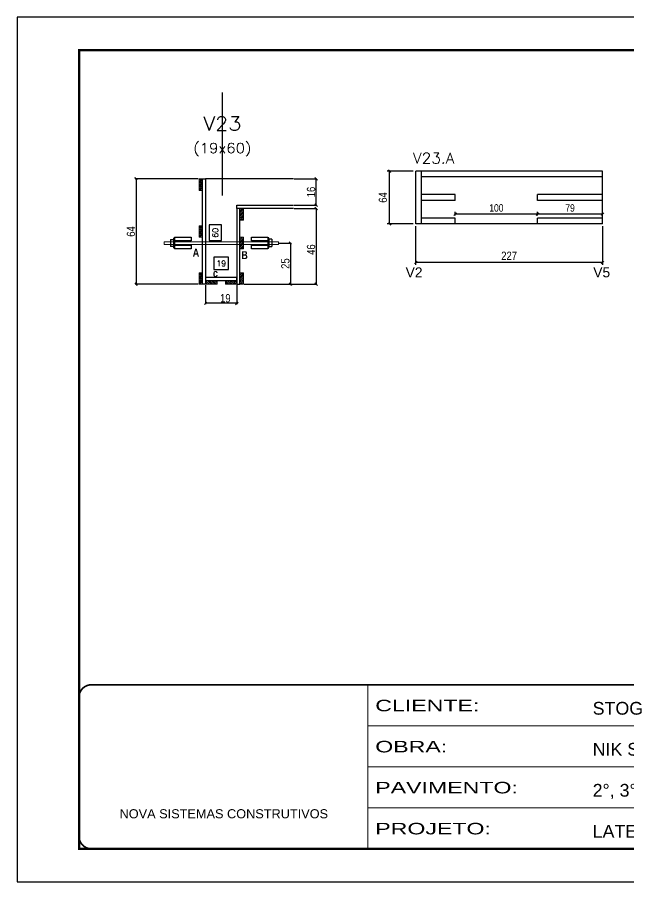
# Model space of a CAD drawing. Extents: x -10448 to -1189, y -11772 to 17235.
# Drawn here: x -8863 to -8121, y -1434 to -384 of the extents above; entities that cross this region are included whole.
import ezdxf
from ezdxf.enums import TextEntityAlignment as Align

# ---------------------------------------------------------------- set-up
doc = ezdxf.new("R2010")
doc.units = 0
for name, pattern in [('CONTINUO', [0]), ('DASHED', [0.75, 0.5, -0.25]), ('HIDDEN', [0.375, 0.25, -0.125])]:
    doc.linetypes.add(name, pattern=pattern)
for name, color, linetype in [('1HACHURA MADEIRAS', 1, 'Continuous'), ('5', 5, 'Continuous'), ('COTA', 241, 'Continuous'), ('Cota Seção (2x)', 4, 'Continuous'), ('detalhes', 4, 'Continuous'), ('Painéis', 200, 'Continuous'), ('presilha', 1, 'Continuous'), ('SARR_2.2x7', 40, 'Continuous'), ('Texto de Titulo', 7, 'Continuous'), ('Texto Qtd Sarr', 242, 'Continuous')]:
    doc.layers.add(name, color=color, linetype=linetype)
for name, color, linetype, lineweight in [('CONCRETO', 251, 'Continuous', 25), ('Folhas', 255, 'Continuous', 9), ('Madeira', 126, 'Continuous', 18), ('SARRAFO DE PRESSAO', 251, 'DASHED', 9), ('SCO-___-LAJ', 2, 'Continuous', 0), ('Texto Seção', 7, 'Continuous', 15)]:
    doc.layers.add(name, color=color, linetype=linetype, lineweight=lineweight)
doc.layers.add('Laje_Perimetro', color=7, linetype='Continuous', plot=False)
doc.styles.add('ARIAL', font='arial.ttf')
doc.styles.add('COTA TECNICA', font='techl___.ttf', dxfattribs={"height": 10})
doc.styles.add('COTA TECNICA 2X', font='techl___.ttf', dxfattribs={"height": 10})
doc.styles.add('COTA TECNICA-50', font='techl___.ttf', dxfattribs={"height": 9})
doc.styles.add('REGUA-120', font='ROMANS.shx', dxfattribs={"height": 15})
doc.styles.add('Romans', font='romans.shx')
doc.styles.get("Standard").update_dxf_attribs({"font": 'arial.ttf'})
doc.styles.add('TECNICA', font='techb___.ttf', dxfattribs={"height": 10})
doc.styles.add('Tecnologia', font='')
doc.styles.get('Tecnologia').set_extended_font_data('Forgotten Futurist')
doc.dimstyles.new('COTA PAINEL-50', dxfattribs={"dimtxt": 9, "dimasz": 3, "dimexe": 3, "dimexo": 3, "dimgap": 3, "dimtad": 1, "dimdec": 1, "dimzin": 12, "dimdsep": 46, "dimtxsty": 'COTA TECNICA-50', "dimblk1": 'OBLIQUE', "dimblk2": 'OBLIQUE', "dimsah": 1, "dimcen": 0.9, "dimclrd": 4, "dimclre": 4, "dimclrt": 240, "dimadec": 1, "dimazin": 3, "dimtfac": 1, "dimtdec": 1, "dimtmove": 0, "dimatfit": 3, "dimfxl": 1, "dimtolj": 1, "dimtzin": 12, "dimarcsym": 0})
doc.dimstyles.new('Cota Seção interna', dxfattribs={"dimtxt": 7, "dimasz": 6, "dimexe": 0.18, "dimexo": 2, "dimgap": -4, "dimtad": 3, "dimdec": 1, "dimlfac": 0.5, "dimzin": 12, "dimdsep": 46, "dimtxsty": 'Romans', "dimblk": 'ARCHTICK', "dimcen": 0.09, "dimse1": 1, "dimse2": 1, "dimsd1": 1, "dimsd2": 1, "dimclrd": 180, "dimclre": 5, "dimclrt": 1, "dimadec": 0, "dimazin": 3, "dimtfac": 1, "dimtdec": 1, "dimtofl": 0, "dimtmove": 0, "dimatfit": 3, "dimldrblk": 'ARCHTICK', "dimfxl": 1, "dimtolj": 1, "dimtzin": 0, "dimarcsym": 0})
doc.dimstyles.new('PAINEL', dxfattribs={"dimtxt": 10, "dimasz": 3, "dimexe": 3, "dimexo": 3, "dimgap": 3, "dimtad": 1, "dimdec": 1, "dimzin": 12, "dimdsep": 46, "dimtxsty": 'COTA TECNICA', "dimblk1": 'OBLIQUE', "dimblk2": 'OBLIQUE', "dimsah": 1, "dimcen": 0.9, "dimclrd": 4, "dimclre": 4, "dimclrt": 240, "dimadec": 1, "dimazin": 3, "dimtfac": 1, "dimtdec": 1, "dimtmove": 0, "dimatfit": 3, "dimfxl": 1, "dimtolj": 1, "dimtzin": 12, "dimarcsym": 0})
doc.dimstyles.new('SECAO', dxfattribs={"dimscale": 0.333333, "dimtxt": 5, "dimasz": 9, "dimexe": 3, "dimexo": 3, "dimgap": 3, "dimtad": 1, "dimdec": 1, "dimlfac": 0.5, "dimzin": 12, "dimdsep": 46, "dimtxsty": 'COTA TECNICA 2X', "dimblk1": 'OBLIQUE', "dimblk2": 'OBLIQUE', "dimsah": 1, "dimcen": 0.9, "dimclrd": 4, "dimclre": 4, "dimclrt": 240, "dimadec": 1, "dimazin": 3, "dimtfac": 1, "dimtdec": 1, "dimtmove": 0, "dimatfit": 3, "dimfxl": 1, "dimtolj": 1, "dimtzin": 12, "dimarcsym": 0})

# ---------------------------------------------------------------- blocks, each defined once
blk = doc.blocks.new('9999999999')
at = {"color": 30, "linetype": 'CONTINUO'}
for p, q in [((98564.6, 34230.2), (98564.6, 34429.4)), ((98564.6, 34379.6), (99584, 34379.6)), ((98564.6, 34329.8), (99488, 34329.8)), ((99584, 34329.8), (99488, 34329.8)), ((99488, 34329.8), (99488, 34230.2)), ((98564.6, 34280), (99488, 34280))]:
    blk.add_line(p, q, dxfattribs=at)
at = {"color": 30, "linetype": 'CONTINUO', "const_width": 2}
blk.add_lwpolyline([(99584, 34230.2), (99584, 34414.4, 0.414214), (99569, 34429.4), (98229, 34429.4, 0.414214), (98214, 34414.4), (98214, 34245.2, 0.414214), (98229, 34230.2), (99584, 34230.2)], format="xyb", dxfattribs=at)
at = {"layer": 'Folhas'}
blk.add_lwpolyline([(98139, 34190.2), (99624, 34190.2), (99624, 35240.2), (98139, 35240.2)], close=True, dxfattribs=at)
at = {"layer": 'Folhas', "color": 30, "const_width": 3}
blk.add_lwpolyline([(98214, 34230.2), (99584, 34230.2), (99584, 35200.2), (98214, 35200.2)], close=True, dxfattribs=at)
at = {"color": 7, "linetype": 'Continuous', "ltscale": 5, "style": 'ARIAL'}
for s, height, p in [('STOG', 15.48, (98837.7, 34393.1)), ('NIK SUNSET', 15.48, (98837.7, 34343.3)), ('2°, 3° E PAVIMENTO TIPO', 15.483, (98837.7, 34293.5)), ('NOVA SISTEMAS CONSTRUTIVOS', 11.059, (98263.2, 34267.2)), ('LATERAL DE VIGA', 15.483, (98837.7, 34243.7))]:
    blk.add_text(s, height=height, dxfattribs=at).set_placement(p)
at = {"layer": 'Folhas', "color": 7, "style": 'Tecnologia', "width": 1.5}
for s, p in [('CLIENTE:', (98573.7, 34397.2)), ('OBRA:', (98573.7, 34347.3)), ('PAVIMENTO:', (98573.7, 34297.5)), ('PROJETO:', (98573.7, 34247.7))]:
    blk.add_text(s, height=14, dxfattribs=at).set_placement(p)
blk = doc.blocks.new('_Oblique')
at = {"color": 0, "linetype": 'ByBlock', "lineweight": -2}
blk.add_line((-0.5, -0.5), (0.5, 0.5), dxfattribs=at)
blk = doc.blocks.new('*D1050')
at = {"layer": 'COTA', "color": 4, "lineweight": -2, "transparency": 16777216}
for p, q in [((-8634.6, -709.6), (-8634.6, -732.8)), ((-8596.6, -709.6), (-8596.6, -732.8)), ((-8596.6, -731.8), (-8634.6, -731.8))]:
    blk.add_line(p, q, dxfattribs=at)
at = {"layer": 'Defpoints', "color": 0, "transparency": 16777216}
for p in [(-8634.6, -708.6), (-8596.6, -708.6), (-8634.6, -731.8)]:
    blk.add_point(p, dxfattribs=at)
at = {"layer": 'COTA', "color": 4, "lineweight": -2, "transparency": 16777216, "xscale": 3, "yscale": 3, "zscale": 3, "rotation": 180}
blk.add_blockref('_Oblique', (-8634.6, -731.8), dxfattribs=at)
at = {"layer": 'COTA', "color": 4, "lineweight": -2, "transparency": 16777216, "xscale": 3, "yscale": 3, "zscale": 3}
blk.add_blockref('_Oblique', (-8596.6, -731.8), dxfattribs=at)
at = {"layer": 'COTA', "color": 240, "transparency": 16777216, "insert": (-8610.6, -725.7), "char_height": 10, "attachment_point": 5, "style": 'COTA TECNICA 2X'}
blk.add_mtext('\\A1;19', dxfattribs=at)
blk = doc.blocks.new('*D1051')
at = {"layer": 'COTA', "color": 4, "lineweight": -2, "transparency": 16777216}
for p, q in [((-8643.6, -580.6), (-8720.1, -580.6)), ((-8719.1, -580.6), (-8719.1, -708.6)), ((-8643.6, -708.6), (-8720.1, -708.6))]:
    blk.add_line(p, q, dxfattribs=at)
at = {"layer": 'Defpoints', "color": 0, "transparency": 16777216}
for p in [(-8642.6, -580.6, 0), (-8719.1, -708.6), (-8642.6, -708.6, 0)]:
    blk.add_point(p, dxfattribs=at)
at = {"layer": 'COTA', "color": 4, "lineweight": -2, "transparency": 16777216, "xscale": 3, "yscale": 3, "zscale": 3}
for p, rotation in [((-8719.1, -580.6), 90), ((-8719.1, -708.6), 270)]:
    blk.add_blockref('_Oblique', p, dxfattribs=dict(at, rotation=rotation))
at = {"layer": 'COTA', "color": 240, "transparency": 16777216, "insert": (-8725.2, -644.6), "char_height": 10, "attachment_point": 5, "rotation": 90, "style": 'COTA TECNICA 2X'}
blk.add_mtext('\\A1;64', dxfattribs=at)
blk = doc.blocks.new('*D1052')
at = {"layer": 'COTA', "color": 4, "lineweight": -2, "transparency": 16777216}
for p, q in [((-8526.9, -616.6), (-8499.4, -616.6)), ((-8500.4, -616.6), (-8500.4, -708.6)), ((-8587.6, -708.6), (-8499.4, -708.6))]:
    blk.add_line(p, q, dxfattribs=at)
at = {"layer": 'Defpoints', "color": 0, "transparency": 16777216}
for p in [(-8527.9, -616.6), (-8588.6, -708.6, 0), (-8500.4, -708.6)]:
    blk.add_point(p, dxfattribs=at)
at = {"layer": 'COTA', "color": 4, "lineweight": -2, "transparency": 16777216, "xscale": 3, "yscale": 3, "zscale": 3}
for p, rotation in [((-8500.4, -616.6), 90), ((-8500.4, -708.6), 270)]:
    blk.add_blockref('_Oblique', p, dxfattribs=dict(at, rotation=rotation))
at = {"layer": 'COTA', "color": 240, "transparency": 16777216, "insert": (-8506.5, -666.6), "char_height": 10, "attachment_point": 5, "rotation": 90, "style": 'COTA TECNICA 2X'}
blk.add_mtext('\\A1;46', dxfattribs=at)
blk = doc.blocks.new('*D1053')
at = {"layer": 'COTA', "color": 4, "lineweight": -2, "transparency": 16777216}
for p, q in [((-8545.3, -658.6), (-8530.6, -658.6)), ((-8531.6, -658.6), (-8531.6, -708.6)), ((-8545.3, -708.6), (-8530.6, -708.6))]:
    blk.add_line(p, q, dxfattribs=at)
at = {"layer": 'Defpoints', "color": 0, "transparency": 16777216}
for p in [(-8546.3, -658.6), (-8546.3, -708.6), (-8531.6, -708.6)]:
    blk.add_point(p, dxfattribs=at)
at = {"layer": 'COTA', "color": 4, "lineweight": -2, "transparency": 16777216, "xscale": 3, "yscale": 3, "zscale": 3}
for p, rotation in [((-8531.6, -658.6), 90), ((-8531.6, -708.6), 270)]:
    blk.add_blockref('_Oblique', p, dxfattribs=dict(at, rotation=rotation))
at = {"layer": 'COTA', "color": 240, "transparency": 16777216, "insert": (-8537.7, -683.6), "char_height": 10, "attachment_point": 5, "rotation": 90, "style": 'COTA TECNICA 2X'}
blk.add_mtext('\\A1;25', dxfattribs=at)
blk = doc.blocks.new('*D1054')
at = {"layer": 'COTA', "color": 4, "lineweight": -2, "transparency": 16777216}
for p, q in [((-8527.1, -580.6), (-8499.4, -580.6)), ((-8500.4, -612.6), (-8500.4, -580.6)), ((-8526.9, -612.6), (-8499.4, -612.6))]:
    blk.add_line(p, q, dxfattribs=at)
at = {"layer": 'Defpoints', "color": 0, "transparency": 16777216}
for p in [(-8528.1, -580.6), (-8500.4, -580.6), (-8527.9, -612.6)]:
    blk.add_point(p, dxfattribs=at)
at = {"layer": 'COTA', "color": 4, "lineweight": -2, "transparency": 16777216, "xscale": 3, "yscale": 3, "zscale": 3}
for p, rotation in [((-8500.4, -580.6), 90), ((-8500.4, -612.6), 270)]:
    blk.add_blockref('_Oblique', p, dxfattribs=dict(at, rotation=rotation))
at = {"layer": 'COTA', "color": 240, "transparency": 16777216, "insert": (-8506.5, -596.6), "char_height": 10, "attachment_point": 5, "rotation": 90, "style": 'COTA TECNICA 2X'}
blk.add_mtext('\\A1;16', dxfattribs=at)
blk = doc.blocks.new('*D2117')
at = {"layer": 'Cota Seção (2x)', "color": 180, "lineweight": -2, "transparency": 16777216}
for p, q in [((-8615.3, -636.7), (-8630.3, -636.7)), ((-8630.3, -636.7), (-8630.3, -655.7)), ((-8615.3, -655.7), (-8615.3, -636.7)), ((-8630.3, -655.7), (-8615.3, -655.7))]:
    blk.add_line(p, q, dxfattribs=at)
at = {"layer": 'Defpoints', "color": 0, "transparency": 16777216}
for p in [(-8634.6, -580.6), (-8611.3, -580.6), (-8634.6, -700.6)]:
    blk.add_point(p, dxfattribs=at)
at = {"layer": 'Cota Seção (2x)', "color": 1, "transparency": 16777216, "insert": (-8622.8, -646.2), "char_height": 7, "attachment_point": 5, "rotation": 90, "style": 'Romans'}
blk.add_mtext('\\A1;60', dxfattribs=at)
blk = doc.blocks.new('_ArchTick')
at = {"color": 0, "linetype": 'ByBlock', "const_width": 0.15}
blk.add_lwpolyline([(-0.5, -0.5), (0.5, 0.5)], dxfattribs=at)
blk = doc.blocks.new('*D2118')
at = {"layer": 'Cota Seção (2x)', "color": 180, "lineweight": -2, "transparency": 16777216}
for p, q in [((-8606.6, -675.9), (-8624.6, -675.9)), ((-8624.6, -675.9), (-8624.6, -690.9)), ((-8606.6, -690.9), (-8606.6, -675.9)), ((-8624.6, -690.9), (-8606.6, -690.9))]:
    blk.add_line(p, q, dxfattribs=at)
at = {"layer": 'Defpoints', "color": 0, "transparency": 16777216}
for p in [(-8634.6, -694.9), (-8634.6, -700.6), (-8596.6, -700.6)]:
    blk.add_point(p, dxfattribs=at)
at = {"layer": 'Cota Seção (2x)', "color": 1, "transparency": 16777216, "insert": (-8615.6, -683.4), "char_height": 7, "attachment_point": 5, "style": 'Romans'}
blk.add_mtext('\\A1;19', dxfattribs=at)
blk = doc.blocks.new('titulo1')
at = {"layer": 'Defpoints', "color": 252, "linetype": 'HIDDEN', "ltscale": 2}
blk.add_line((0, 0), (0, 125), dxfattribs=at)
at = {"layer": 'Defpoints', "style": 'Romans', "oblique": 15}
blk.add_attdef('FOLHA', text='', height=10, dxfattribs=at).set_placement((0, 15.6), align=Align.MIDDLE_CENTER)
at = {"layer": 'Texto Qtd Sarr', "color": 3, "style": 'Romans', "oblique": 15}
for tag, height, p in [('TITULO', 17, (0, 71.4)), ('SEÇÃO', 12, (0, 41.5))]:
    blk.add_attdef(tag, text='', height=height, dxfattribs=at).set_placement(p, align=Align.MIDDLE_CENTER)
blk = doc.blocks.new('*D2144')
at = {"layer": 'COTA', "color": 4, "linetype": 'ByBlock', "lineweight": -2, "transparency": 16777216}
for p, q in [((-8379.5, -638.3), (-8379.5, -685.2)), ((-8152.5, -638.3), (-8152.5, -685.2)), ((-8152.5, -682.2), (-8379.5, -682.2))]:
    blk.add_line(p, q, dxfattribs=at)
at = {"layer": 'Defpoints', "color": 0, "linetype": 'ByBlock', "transparency": 16777216}
for p in [(-8379.5, -635.3), (-8152.5, -635.3), (-8379.5, -682.2)]:
    blk.add_point(p, dxfattribs=at)
at = {"layer": 'COTA', "color": 4, "linetype": 'ByBlock', "lineweight": -2, "transparency": 16777216, "xscale": 3, "yscale": 3, "zscale": 3, "rotation": 180}
blk.add_blockref('_Oblique', (-8379.5, -682.2), dxfattribs=at)
at = {"layer": 'COTA', "color": 4, "linetype": 'ByBlock', "lineweight": -2, "transparency": 16777216, "xscale": 3, "yscale": 3, "zscale": 3}
blk.add_blockref('_Oblique', (-8152.5, -682.2), dxfattribs=at)
at = {"layer": 'COTA', "color": 240, "linetype": 'ByBlock', "transparency": 16777216, "insert": (-8266, -674.1), "char_height": 10, "attachment_point": 5, "style": 'COTA TECNICA'}
blk.add_mtext('\\A1;227', dxfattribs=at)
blk = doc.blocks.new('*D1084')
at = {"layer": 'COTA', "color": 4, "linetype": 'ByBlock', "lineweight": -2, "transparency": 16777216}
for p, q in [((-8382.5, -571.3), (-8414.1, -571.3)), ((-8411.1, -635.3), (-8411.1, -571.3)), ((-8382.5, -635.3), (-8414.1, -635.3))]:
    blk.add_line(p, q, dxfattribs=at)
at = {"layer": 'Defpoints', "color": 0, "linetype": 'ByBlock', "transparency": 16777216}
for p in [(-8411.1, -571.3), (-8379.5, -571.3), (-8379.5, -635.3)]:
    blk.add_point(p, dxfattribs=at)
at = {"layer": 'COTA', "color": 4, "linetype": 'ByBlock', "lineweight": -2, "transparency": 16777216, "xscale": 3, "yscale": 3, "zscale": 3}
for p, rotation in [((-8411.1, -571.3), 90), ((-8411.1, -635.3), 270)]:
    blk.add_blockref('_Oblique', p, dxfattribs=dict(at, rotation=rotation))
at = {"layer": 'COTA', "color": 240, "linetype": 'ByBlock', "transparency": 16777216, "insert": (-8419.2, -603.3), "char_height": 10, "attachment_point": 5, "rotation": 90, "style": 'COTA TECNICA'}
blk.add_mtext('\\A1;64', dxfattribs=at)
blk = doc.blocks.new('*D2147')
at = {"layer": 'COTA', "color": 4, "linetype": 'ByBlock', "lineweight": -2, "transparency": 16777216}
for p, q in [((-8331.5, -625.3), (-8331.5, -620.6)), ((-8231.5, -623.6), (-8331.5, -623.6)), ((-8231.5, -625.3), (-8231.5, -620.6))]:
    blk.add_line(p, q, dxfattribs=at)
at = {"layer": 'Defpoints', "color": 0, "linetype": 'ByBlock', "transparency": 16777216}
for p in [(-8331.5, -623.6), (-8331.5, -628.3), (-8231.5, -628.3)]:
    blk.add_point(p, dxfattribs=at)
at = {"layer": 'COTA', "color": 4, "linetype": 'ByBlock', "lineweight": -2, "transparency": 16777216, "xscale": 3, "yscale": 3, "zscale": 3, "rotation": 180}
blk.add_blockref('_Oblique', (-8331.5, -623.6), dxfattribs=at)
at = {"layer": 'COTA', "color": 4, "linetype": 'ByBlock', "lineweight": -2, "transparency": 16777216, "xscale": 3, "yscale": 3, "zscale": 3}
blk.add_blockref('_Oblique', (-8231.5, -623.6), dxfattribs=at)
at = {"layer": 'COTA', "color": 240, "linetype": 'ByBlock', "transparency": 16777216, "insert": (-8281.5, -616), "char_height": 9, "attachment_point": 5, "style": 'COTA TECNICA-50'}
blk.add_mtext('\\A1;100', dxfattribs=at)
blk = doc.blocks.new('*D2148')
at = {"layer": 'COTA', "color": 4, "linetype": 'ByBlock', "lineweight": -2, "transparency": 16777216}
for p, q in [((-8231.5, -625.3), (-8231.5, -620.6)), ((-8152.5, -623.6), (-8231.5, -623.6)), ((-8152.5, -625.3), (-8152.5, -620.6))]:
    blk.add_line(p, q, dxfattribs=at)
at = {"layer": 'Defpoints', "color": 0, "linetype": 'ByBlock', "transparency": 16777216}
for p in [(-8231.5, -623.6), (-8231.5, -628.3), (-8152.5, -628.3)]:
    blk.add_point(p, dxfattribs=at)
at = {"layer": 'COTA', "color": 4, "linetype": 'ByBlock', "lineweight": -2, "transparency": 16777216, "xscale": 3, "yscale": 3, "zscale": 3, "rotation": 180}
blk.add_blockref('_Oblique', (-8231.5, -623.6), dxfattribs=at)
at = {"layer": 'COTA', "color": 4, "linetype": 'ByBlock', "lineweight": -2, "transparency": 16777216, "xscale": 3, "yscale": 3, "zscale": 3}
blk.add_blockref('_Oblique', (-8152.5, -623.6), dxfattribs=at)
at = {"layer": 'COTA', "color": 240, "linetype": 'ByBlock', "transparency": 16777216, "insert": (-8192, -616), "char_height": 9, "attachment_point": 5, "style": 'COTA TECNICA-50'}
blk.add_mtext('\\A1;79', dxfattribs=at)

msp = doc.modelspace()

# ---------------------------------------------------------------- hatches: boundary and pattern name
at = {"layer": 'Madeira'}
h = msp.add_hatch(dxfattribs=at)
h.set_pattern_fill('ANSI31', color=256, scale=0.5)
h.set_pattern_definition([(45, (-134688.0494, -34465.2394), (-1.122532015, 1.122532015), [])])
h.paths.add_polyline_path([(-8642.58, -580.65), (-8638.18, -580.65), (-8638.18, -594.65), (-8642.58, -594.65)])
h = msp.add_hatch(dxfattribs=at)
h.set_pattern_fill('ANSI31', color=256, scale=0.5)
h.set_pattern_definition([(45, (-134737.6494, -34501.2394), (-1.122532015, 1.122532015), [])])
h.paths.add_polyline_path([(-8592.98, -616.65), (-8588.58, -616.65), (-8588.58, -630.65), (-8592.98, -630.65)])
h = msp.add_hatch(dxfattribs=at)
h.set_pattern_fill('ANSI31', color=256, scale=0.5)
h.set_pattern_definition([(45, (-134688.0494, -34522.2394), (-1.122532015, 1.122532015), [])])
h.paths.add_polyline_path([(-8642.58, -637.65), (-8638.18, -637.65), (-8638.18, -651.65), (-8642.58, -651.65)])
h = msp.add_hatch(dxfattribs=at)
h.set_pattern_fill('ANSI31', color=256, scale=0.5)
h.set_pattern_definition([(45, (-134737.6494, -34536.2394), (-1.122532015, 1.122532015), [])])
h.paths.add_polyline_path([(-8592.98, -651.65), (-8588.58, -651.65), (-8588.58, -665.65), (-8592.98, -665.65)])
h = msp.add_hatch(dxfattribs=at)
h.set_pattern_fill('ANSI31', color=256, scale=0.5)
h.set_pattern_definition([(45, (-134688.0494, -34579.2394), (-1.122532015, 1.122532015), [])])
h.paths.add_polyline_path([(-8642.58, -694.65), (-8638.18, -694.65), (-8638.18, -708.65), (-8642.58, -708.65)])
h = msp.add_hatch(dxfattribs=at)
h.set_pattern_fill('ANSI31', color=256, scale=0.5)
h.set_pattern_definition([(45, (-134737.6494, -34579.2394), (-1.122532015, 1.122532015), [])])
h.paths.add_polyline_path([(-8592.98, -694.65), (-8588.58, -694.65), (-8588.58, -708.65), (-8592.98, -708.65)])
h = msp.add_hatch(dxfattribs=at)
h.set_pattern_fill('ANSI31', color=256, scale=0.5, angle=90)
h.set_pattern_definition([(135, (22677.1123, -124220.817), (-1.122532015, -1.122532015), [])])
h.paths.add_polyline_path([(-8620.58, -704.25), (-8620.58, -708.65), (-8634.58, -708.65), (-8634.58, -704.25)])
h = msp.add_hatch(dxfattribs=at)
h.set_pattern_fill('ANSI31', color=256, scale=0.5, angle=90)
h.set_pattern_definition([(135, (22701.1123, -124220.817), (-1.122532015, -1.122532015), [])])
h.paths.add_polyline_path([(-8596.58, -704.25), (-8596.58, -708.65), (-8610.58, -708.65), (-8610.58, -704.25)])

# ---------------------------------------------------------------- linework, layer by layer
at = {"layer": '1HACHURA MADEIRAS', "elevation": 0}
for points in [[(-8672.18, -651.59), (-8652.18, -651.59), (-8652.18, -655.99), (-8672.18, -655.99)], [(-8672.18, -661.19), (-8652.18, -661.19), (-8652.18, -665.59), (-8672.18, -665.59)]]:
    msp.add_lwpolyline(points, close=True, dxfattribs=at)
at = {"layer": '1HACHURA MADEIRAS'}
for points in [[(-8578.98, -651.59), (-8558.98, -651.59), (-8558.98, -655.99), (-8578.98, -655.99)], [(-8578.98, -661.19), (-8558.98, -661.19), (-8558.98, -665.59), (-8578.98, -665.59)]]:
    msp.add_lwpolyline(points, close=True, dxfattribs=at)
at = {"layer": 'CONCRETO', "linetype": 'Continuous'}
msp.add_line((-8528.05, -580.65), (-8634.58, -580.65), dxfattribs=at)
at = {"layer": 'Laje_Perimetro'}
msp.add_lwpolyline([(-7378.28, -384.4), (-8863.28, -384.4), (-8863.28, -1434.4), (-7378.28, -1434.4)], close=True, dxfattribs=at)
at = {"layer": 'Madeira', "elevation": 0}
for points in [[(-8642.58, -580.65), (-8642.58, -594.65), (-8638.18, -594.65), (-8638.18, -580.65)], [(-8642.58, -637.65), (-8642.58, -651.65), (-8638.18, -651.65), (-8638.18, -637.65)], [(-8592.98, -651.65), (-8592.98, -665.65), (-8588.58, -665.65), (-8588.58, -651.65)], [(-8642.58, -694.65), (-8642.58, -708.65), (-8638.18, -708.65), (-8638.18, -694.65)], [(-8592.98, -694.65), (-8592.98, -708.65), (-8588.58, -708.65), (-8588.58, -694.65)], [(-8634.58, -704.25), (-8620.58, -704.25), (-8620.58, -708.65), (-8634.58, -708.65)], [(-8610.58, -704.25), (-8596.58, -704.25), (-8596.58, -708.65), (-8610.58, -708.65)]]:
    msp.add_lwpolyline(points, close=True, dxfattribs=at)
at = {"layer": 'Madeira'}
msp.add_lwpolyline([(-8592.98, -616.65), (-8592.98, -630.65), (-8588.58, -630.65), (-8588.58, -616.65)], close=True, dxfattribs=at)
at = {"layer": 'Painéis', "linetype": 'ByBlock'}
for p, q in [((-8152.49, -571.26), (-8379.49, -571.26)), ((-8379.49, -635.26), (-8379.49, -571.26)), ((-8152.49, -635.26), (-8152.49, -571.26)), ((-8152.49, -635.26), (-8379.49, -635.26))]:
    msp.add_line(p, q, dxfattribs=at)
at = {"layer": 'Painéis', "linetype": 'Continuous', "elevation": 0}
for points in [[(-8638.18, -708.65), (-8638.18, -580.65), (-8634.58, -580.65), (-8634.58, -708.65)], [(-8592.98, -708.65), (-8592.98, -616.65), (-8596.58, -616.65), (-8596.58, -708.65)], [(-8596.58, -700.65), (-8634.58, -700.65), (-8634.58, -704.25), (-8596.58, -704.25)]]:
    msp.add_lwpolyline(points, close=True, dxfattribs=at)
at = {"layer": 'Painéis', "linetype": 'Continuous'}
msp.add_lwpolyline([(-8527.88, -616.65), (-8596.58, -616.65), (-8596.58, -612.65), (-8527.88, -612.65)], dxfattribs=at)
at = {"layer": 'presilha'}
for p, q in [((-8677.18, -654.26), (-8673.18, -654.26)), ((-8677.18, -654.26), (-8677.18, -662.93)), ((-8673.18, -652.59), (-8672.18, -652.59)), ((-8673.18, -664.59), (-8673.18, -652.59)), ((-8673.18, -654.26), (-8673.18, -662.93)), ((-8672.18, -652.59), (-8672.18, -664.59)), ((-8557.98, -652.4), (-8558.98, -652.4)), ((-8558.98, -652.4), (-8558.98, -664.4)), ((-8557.98, -664.4), (-8557.98, -652.4)), ((-8553.98, -654.07), (-8557.98, -654.07)), ((-8557.98, -654.07), (-8557.98, -662.74)), ((-8553.98, -654.07), (-8553.98, -662.74)), ((-8673.18, -662.93), (-8677.18, -662.93)), ((-8672.18, -664.59), (-8673.18, -664.59)), ((-8558.98, -664.4), (-8557.98, -664.4)), ((-8557.98, -662.74), (-8553.98, -662.74))]:
    msp.add_line(p, q, dxfattribs=at)
at = {"layer": 'SARR_2.2x7', "linetype": 'Continuous'}
for p, q in [((-8372.49, -635.26), (-8372.49, -571.26)), ((-8152.49, -578.26), (-8372.49, -578.26)), ((-8331.49, -599.76), (-8372.49, -599.76)), ((-8331.49, -606.76), (-8372.49, -606.76)), ((-8331.49, -606.76), (-8331.49, -599.76)), ((-8152.49, -599.76), (-8231.49, -599.76)), ((-8231.49, -606.76), (-8231.49, -599.76)), ((-8152.49, -606.76), (-8231.49, -606.76)), ((-8331.49, -628.26), (-8372.49, -628.26)), ((-8331.49, -635.26), (-8331.49, -628.26)), ((-8152.49, -628.26), (-8231.49, -628.26)), ((-8231.49, -635.26), (-8231.49, -628.26))]:
    msp.add_line(p, q, dxfattribs=at)
at = {"layer": 'SCO-___-LAJ', "color": 1}
msp.add_lwpolyline([(-8546.27, -657), (-8684.88, -657), (-8684.88, -660.2), (-8546.27, -660.2)], close=True, dxfattribs=at)

# ---------------------------------------------------------------- block references
at = {"layer": 'SARRAFO DE PRESSAO', "color": 6, "linetype": 'ByBlock'}
msp.add_blockref('9999999999', (-107002.26, -35624.6), dxfattribs=at)
at = {"layer": 'Texto Seção'}
ref = msp.add_blockref('titulo1', (-8614.28, -600.78), dxfattribs=dict(at, xscale=-1))
ref.add_attrib('TITULO', 'V23', dxfattribs={"layer": 'Texto de Titulo', "color": 7, "height": 17, "style": 'Romans', "width": 1.1}).set_placement((-8614.28, -513.28), align=Align.MIDDLE_CENTER)
ref.add_attrib('SEÇÃO', '(19x60)', dxfattribs={"layer": 'Texto de Titulo', "color": 7, "height": 12, "style": 'Romans', "width": 1.1}).set_placement((-8614.28, -543.28), align=Align.MIDDLE_CENTER)

# ---------------------------------------------------------------- texts
at = {"layer": '5', "linetype": 'Continuous'}
for s, p in [('V2', (-8391.69, -700.2)), ('V5', (-8163.81, -700.2))]:
    msp.add_text(s, height=12, rotation=359.99996, dxfattribs=at).set_placement(p)
at = {"layer": 'detalhes', "style": 'TECNICA'}
for s, p in [('A', (-8650.26, -675.09)), ('B', (-8591.29, -678.1)), ('c', (-8625.73, -699.99))]:
    msp.add_text(s, height=9.6, dxfattribs=at).set_placement(p)
at = {"layer": 'Texto Seção', "style": 'REGUA-120', "width": 1.05}
msp.add_text('V23.A', height=13, dxfattribs=at).set_placement((-8382.78, -562.08))

# ---------------------------------------------------------------- dimensions: what is measured, and where the dimension line sits
at = {"layer": 'COTA', "linetype": 'ByBlock'}
for base, p1, p2, angle, dimstyle, picture, middle in [((-8411.07, -571.26), (-8379.49, -635.26), (-8379.49, -571.26), 90, 'PAINEL', '*D1084', (-8419.17, -603.26)), ((-8231.49, -623.59), (-8152.49, -628.26), (-8231.49, -628.26), 180, 'COTA PAINEL-50', '*D2148', (-8191.99, -616)), ((-8379.49, -682.18), (-8152.49, -635.26), (-8379.49, -635.26), 180, 'PAINEL', '*D2144', (-8265.99, -674.11))]:
    dim = msp.add_linear_dim(base=base, p1=p1, p2=p2, angle=angle, dimstyle=dimstyle, dxfattribs=at)
    dim.commit()
    dim.dimension.update_dxf_attribs({"geometry": picture, "text_midpoint": middle})
at = {"layer": 'COTA'}
for base, p1, p2, picture, middle in [((-8719.12, -708.65), (-8642.58, -580.65), (-8642.58, -708.65), '*D1051', (-8725.22, -644.65)), ((-8500.44, -580.65), (-8527.88, -612.65), (-8528.05, -580.65), '*D1054', (-8506.54, -596.65)), ((-8531.58, -708.65), (-8546.27, -658.6), (-8546.27, -708.65), '*D1053', (-8537.69, -683.62))]:
    dim = msp.add_linear_dim(base=base, p1=p1, p2=p2, angle=90, dimstyle='SECAO', dxfattribs=at)
    dim.commit()
    dim.dimension.update_dxf_attribs({"geometry": picture, "text_midpoint": middle})
for base, p1, p2, angle, picture, middle in [((-8500.44, -708.65), (-8527.88, -616.65), (-8588.58, -708.65), 90, '*D1052', (-8500.44, -666.65)), ((-8634.58, -731.83), (-8596.58, -708.65), (-8634.58, -708.65), 180, '*D1050', (-8610.58, -731.83))]:
    dim = msp.add_linear_dim(base=base, p1=p1, p2=p2, angle=angle, dimstyle='SECAO', dxfattribs=at)
    dim.commit()
    dim.dimension.update_dxf_attribs({"geometry": picture, "text_midpoint": middle, "dimtype": 160})
at = {"layer": 'COTA', "linetype": 'ByBlock'}
dim = msp.add_linear_dim(base=(-8331.49, -623.59), p1=(-8231.49, -628.26), p2=(-8331.49, -628.26), angle=180, dimstyle='COTA PAINEL-50', override={"dimtmove": 1}, dxfattribs=at)
dim.commit()
dim.dimension.update_dxf_attribs({"geometry": '*D2147', "text_midpoint": (-8281.49, -616)})
at = {"layer": 'Cota Seção (2x)'}
dim = msp.add_linear_dim(base=(-8611.33, -580.65), p1=(-8634.58, -700.65), p2=(-8634.58, -580.65), angle=90, dimstyle='Cota Seção interna', dxfattribs=at)
dim.commit()
dim.dimension.update_dxf_attribs({"geometry": '*D2117', "text_midpoint": (-8611.33, -646.19), "dimtype": 160})
dim = msp.add_linear_dim(base=(-8634.58, -694.88), p1=(-8596.58, -700.65), p2=(-8634.58, -700.65), dimstyle='Cota Seção interna', dxfattribs=at)
dim.commit()
dim.dimension.update_dxf_attribs({"geometry": '*D2118', "text_midpoint": (-8615.58, -694.88), "dimtype": 160})

doc.saveas('drawing.dxf')
